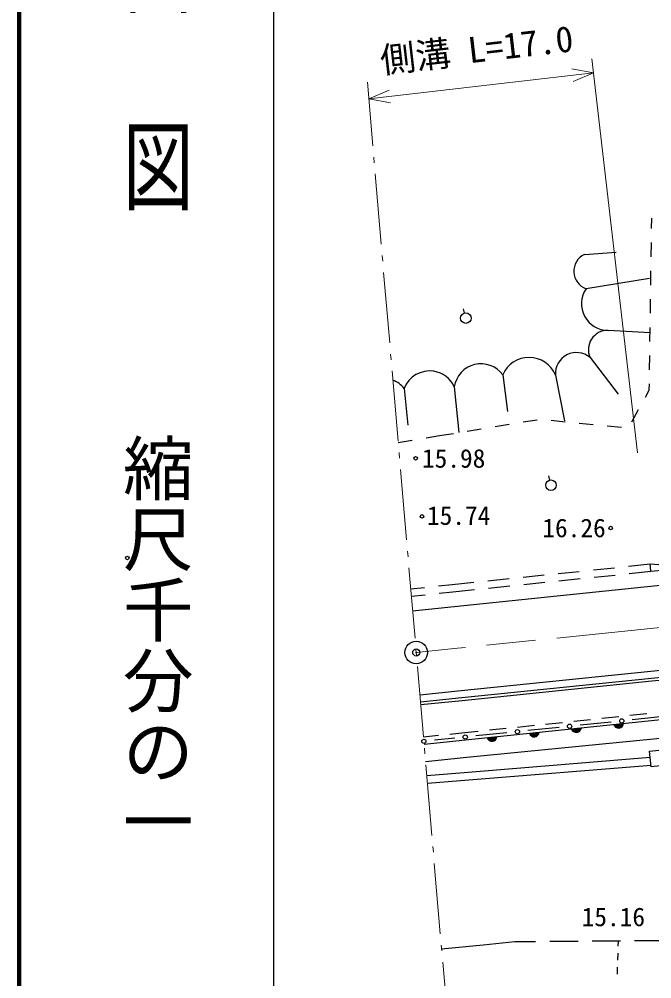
# Model space of a CAD drawing. Units: millimetres, scale not verified. Extents: x 40000 to 680000, y 20000 to 380000.
# Drawn here: x 40000 to 84780, y 252361 to 320302 of the extents above; entities that cross this region are included whole.
import ezdxf
from ezdxf.enums import TextEntityAlignment as Align

# ---------------------------------------------------------------- set-up
doc = ezdxf.new("R2010")
doc.units = ezdxf.units.MM
doc.header["$LTSCALE"] = 1000
doc.header["$PDMODE"] = 32
doc.header["$PDSIZE"] = 500
doc.linetypes.add('CHAIN', pattern=[18.5, 12, -1.5, 3.5, -1.5])
for name, color, linetype, lineweight in [('M-BGD', 7, 'Continuous', 25), ('M-BGD-HTXT', 7, 'Continuous', 13), ('M-BMK', 2, 'CHAIN', 13), ('M-BMK-OTRS', 5, 'Continuous', 25), ('M-BMK-SRVR', 3, 'Continuous', 25), ('M-STR-HTXT', 7, 'Continuous', 13), ('M-STR-STRD', 7, 'Continuous', 25), ('M-TTL', 2, 'Continuous', 140), ('M-TTL-BAND', 7, 'Continuous', 25)]:
    doc.layers.add(name, color=color, linetype=linetype, lineweight=lineweight)
doc.layers.add('M-OTRS', color=6, linetype='Continuous')
doc.styles.add('@ＭＳ ゴシック', font='')
doc.styles.add('ＭＳ ゴシック', font='')
doc.styles.get('@ＭＳ ゴシック').set_extended_font_data('@MS Gothic')
doc.styles.get('ＭＳ ゴシック').set_extended_font_data('MS Gothic')

msp = doc.modelspace()

# ---------------------------------------------------------------- linework, layer by layer
at = {"layer": 'M-BGD'}
for p, q in [((84764, 305481), (84775, 306210)), ((84735, 303481), (84750, 304481)), ((80005, 303642), (82258, 303804)), ((84707, 301482), (84721, 302481)), ((84619, 301937), (80129, 301221)), ((84678, 299482), (84692, 300482)), ((71524, 299504), (71452, 299795)), ((84658, 298085), (81682, 298261)), ((84649, 297482), (84663, 298482)), ((80413, 296343), (82399, 293750)), ((84620, 295482), (84634, 296482)), ((74228, 295129), (74556, 292521)), ((77952, 295101), (78596, 291859)), ((70799, 294281), (71120, 291041)), ((84599, 294042), (84606, 294482)), ((67253, 294149), (67504, 291551)), ((84328, 293552), (84599, 294042)), ((83360, 291803), (83844, 292677)), ((73695, 291462), (74682, 291623)), ((75669, 291785), (76656, 291946)), ((77649, 291903), (78644, 291804)), ((79639, 291704), (80634, 291605)), ((81629, 291506), (82624, 291407)), ((68804, 290662), (69747, 290817)), ((69747, 290817), (70734, 290978)), ((71721, 291139), (72708, 291301)), ((66830, 290340), (67817, 290501)), ((77552, 287671), (77480, 287962)), ((80642, 281313), (82134, 281468)), ((83129, 281571), (84666, 281730)), ((84720, 281213), (84666, 281730)), ((73182, 280540), (74674, 280695)), ((75669, 280798), (77161, 280952)), ((78156, 281055), (79648, 281210)), ((78205, 280538), (79697, 280692)), ((80691, 280795), (82183, 280950)), ((83178, 281053), (84720, 281213)), ((67718, 279974), (68687, 280074)), ((69681, 280177), (70650, 280278)), ((70650, 280278), (72187, 280437)), ((70694, 279759), (72236, 279919)), ((73231, 280022), (74723, 280177)), ((75718, 280280), (77210, 280434)), ((67762, 279455), (68731, 279556)), ((69726, 279659), (70694, 279759)), ((71592, 269283), (90279, 271233)), ((84427, 271117), (83233, 270992)), ((78459, 270495), (77266, 270370)), ((80449, 270702), (79255, 270578)), ((81909, 270543), (79708, 270316)), ((82438, 270910), (81244, 270785)), ((85602, 270923), (83401, 270697)), ((71550, 269774), (70481, 269663)), ((72492, 269873), (71550, 269774)), ((71698, 268042), (90252, 269881)), ((74522, 269782), (72321, 269556)), ((74481, 270080), (73287, 269956)), ((76470, 270287), (75277, 270163)), ((78216, 270163), (76014, 269936)), ((69686, 269580), (68618, 269469)), ((68660, 268977), (71592, 269283)), ((70829, 269402), (69389, 269254)), ((68765, 267751), (71698, 268042)), ((71787, 267001), (84664, 268045)), ((71835, 266443), (84724, 267488)), ((68849, 266763), (71787, 267001)), ((68897, 266205), (71835, 266443)), ((72834, 254776), (75074, 254995)), ((75074, 254995), (76556, 255007)), ((77556, 255015), (79556, 255032)), ((80556, 255040), (82556, 255056)), ((82397, 255016), (82386, 254677)), ((82398, 255055), (82397, 255016)), ((83556, 255065), (85556, 255081)), ((69901, 254489), (72834, 254776)), ((82369, 254178), (82352, 253678)), ((82335, 253178), (82318, 252679))]:
    msp.add_line(p, q, dxfattribs=at)
for points in [[(84666, 281730), (86201, 281620), (112911, 284309), (136527, 286861)], [(84720, 281213), (86970, 281428), (95863, 282338), (112927, 284044), (136584, 286352)]]:
    msp.add_lwpolyline(points, dxfattribs=at)
msp.add_lwpolyline([(84738, 267362), (84618, 268467), (85723, 268587), (85843, 267482)], close=True, dxfattribs=at)
for centre, radius in [((71614, 299140), 375), ((68059, 289211), 125), ((77642, 287307), 375), ((68514, 285101), 125), ((81862, 284277), 125), ((47655, 282159), 125), ((82655, 270620), 150), ((75268, 269859), 150), ((78962, 270240), 150), ((68643, 269177), 150), ((71575, 269479), 150), ((71575, 269479), 150)]:
    msp.add_circle(centre, radius, dxfattribs=at)
for centre, radius, start, end in [((80571, 302458), 1313, 115.56141, 250.32181), ((81695, 300155), 1894, 145.74611, 269.60201), ((81636, 296912), 1350, 88.08335, 204.96591), ((76084, 294339), 2017, 22.19261, 156.95311), ((79441, 295209), 1493, 49.39031, 184.15091), ((72690, 293991), 1913, 36.51561, 171.27561), ((69053, 293476), 1922, 80.91325, 159.51081), ((69053, 293476), 1922, 24.75031, 80.91325), ((65897, 293145), 1686, 36.51541, 70.75765), ((82422, 270467), 354, 194.75533, 357.16051), ((82422, 270467), 283, 196.97937, 354.93647), ((82422, 270467), 212, 200.7257, 351.19014), ((82422, 270467), 142, 208.43743, 343.47842), ((82422, 270467), 100, 218.75509, 333.16075), ((76454, 269845), 354, 194.75533, 357.16051), ((76454, 269845), 283, 196.97937, 354.93647), ((76454, 269845), 212, 200.7257, 351.19014), ((76454, 269845), 142, 208.43743, 343.47842), ((76454, 269845), 100, 218.75509, 333.16075), ((79438, 270156), 354, 194.75533, 357.16051), ((79438, 270156), 283, 196.97937, 354.93647), ((79438, 270156), 212, 200.7257, 351.19014), ((79438, 270156), 142, 208.43743, 343.47842), ((79438, 270156), 100, 218.75509, 333.16075), ((73470, 269533), 354, 194.75533, 357.16051), ((73470, 269533), 283, 196.97937, 354.93647), ((73470, 269533), 212, 200.7257, 351.19014), ((73470, 269533), 142, 208.43743, 343.47842), ((73470, 269533), 100, 218.75509, 333.16075)]:
    msp.add_arc(centre, radius, start, end, dxfattribs=at)
at = {"layer": 'M-BGD-HTXT'}
for p, q in [((64645, 315842), (65031, 311339)), ((65099, 310542), (65134, 310143)), ((65202, 309346), (65629, 304365)), ((65697, 303568), (65731, 303169)), ((65799, 302372), (66226, 297390)), ((66294, 296593), (66328, 296195)), ((66397, 295397), (66823, 290416)), ((66892, 289619), (66926, 289220)), ((66994, 288423), (67421, 283441)), ((67489, 282644), (67523, 282246)), ((67591, 281449), (68018, 276467)), ((68086, 275670), (68121, 275271)), ((68189, 274474), (68616, 269492)), ((68684, 268695), (68718, 268297)), ((68786, 267500), (69213, 262518)), ((69281, 261721), (69315, 261322)), ((69384, 260525), (69810, 255543)), ((69879, 254746), (69913, 254348)), ((69981, 253551), (70408, 248569))]:
    msp.add_line(p, q, dxfattribs=at)
at = {"layer": 'M-BMK'}
for p, q in [((89984, 277715), (71037, 275765)), ((71037, 275765), (68104, 275464))]:
    msp.add_line(p, q, dxfattribs=at)
at = {"layer": 'M-BMK-OTRS'}
for p, q in [((67851, 278422), (70783, 278723)), ((84704, 274120), (71295, 272745)), ((71295, 272745), (68363, 272445))]:
    msp.add_line(p, q, dxfattribs=at)
for points in [[(70783, 278723), (84241, 280105), (113070, 283066), (136765, 285370), (157685, 287323), (181699, 289462), (211558, 292014), (239391, 294299), (248545, 294959), (255205, 295274), (255403, 292175)], [(203315, 285295), (195340, 284622), (174325, 282787), (167859, 282216), (152098, 280764), (147122, 280309), (134822, 279150), (129850, 278666), (123313, 278027), (118345, 277547), (112316, 276940), (104395, 276144), (99943, 275707), (94961, 275184), (84704, 274120)]]:
    msp.add_lwpolyline(points, dxfattribs=at)
at = {"layer": 'M-BMK-SRVR'}
msp.add_circle((68104, 275464), 800, dxfattribs=at)
at = {"layer": 'M-OTRS'}
msp.add_point((68104, 275464), dxfattribs=at)
msp.add_point((68104, 275464), dxfattribs=at)
at = {"layer": 'M-STR-HTXT'}
for p, q in [((83765, 289592), (80544, 317494)), ((80658, 316501), (79117, 316776)), ((64746, 314664), (80658, 316501)), ((80658, 316501), (79220, 315882)), ((64746, 314664), (66185, 315283)), ((64746, 314664), (66288, 314389))]:
    msp.add_line(p, q, dxfattribs=at)
at = {"layer": 'M-STR-STRD'}
for p, q in [((95013, 274686), (84755, 273623)), ((95034, 274488), (84776, 273424)), ((84755, 273623), (71338, 272247)), ((84776, 273424), (71355, 272048)), ((71338, 272247), (68405, 271947)), ((71355, 272048), (68422, 271747))]:
    msp.add_line(p, q, dxfattribs=at)
at = {"layer": 'M-TTL'}
msp.add_line((40000, 380000), (40000, 20000), dxfattribs=at)
at = {"layer": 'M-TTL-BAND'}
msp.add_line((58000, 370000), (58000, 20000), dxfattribs=at)

# ---------------------------------------------------------------- texts
at = {"layer": 'M-BGD', "style": 'ＭＳ ゴシック'}
for s, p in [('15.98', (68509, 288151)), ('15.74', (68864, 284103)), ('16.26', (77030, 283227)), ('15.16', (79813, 255690))]:
    msp.add_text(s, height=1320, dxfattribs=at).set_placement(p, align=Align.BOTTOM_LEFT)
at = {"layer": 'M-STR-HTXT', "style": 'ＭＳ ゴシック'}
msp.add_text('側溝 L=17.0', height=1833, rotation=6.586, dxfattribs=at).set_placement((72549, 316707), align=Align.BOTTOM_CENTER)
at = {"layer": 'M-TTL-BAND', "style": '@ＭＳ ゴシック', "width": 1.4}
msp.add_text('平  面  図', height=3666, rotation=270, dxfattribs=at).set_placement((49777, 306475), align=Align.MIDDLE_RIGHT)
at = {"layer": 'M-TTL-BAND', "style": '@ＭＳ ゴシック'}
msp.add_text('縮尺千分の一', height=3666, rotation=270, dxfattribs=at).set_placement((49777, 261030), align=Align.MIDDLE_RIGHT)

doc.saveas('drawing.dxf')
